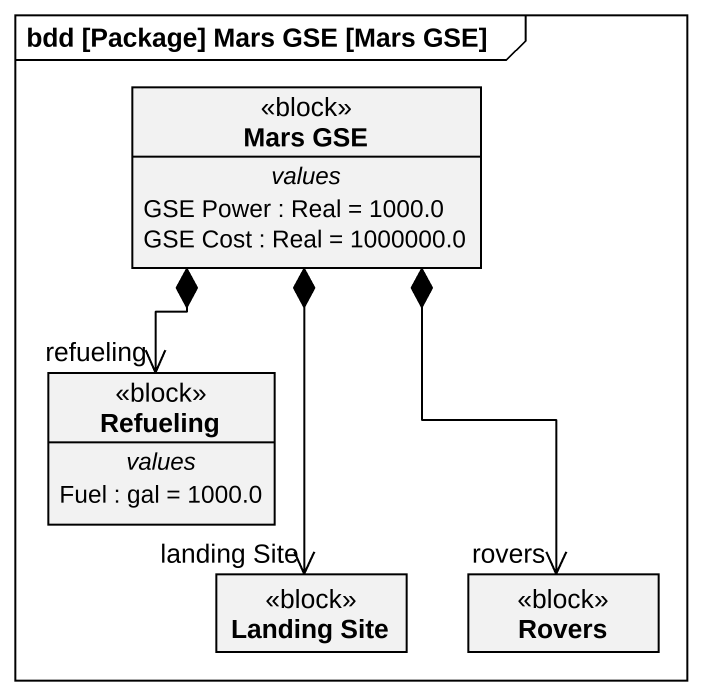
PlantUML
@startuml
mainframe bdd [Package] Mars GSE [Mars GSE]
hide circle
hide empty members
class "Mars GSE" as Mars_GSE <<block>> {
  -- values --
  GSE Power : Real = 1000.0
  GSE Cost : Real = 1000000.0
}
class Refueling <<block>> {
  -- values --
  Fuel : gal = 1000.0
}
class "Landing Site" as Landing_Site <<block>>
class Rovers <<block>>
Mars_GSE *--> "refueling" Refueling
Mars_GSE *--> "landing Site" Landing_Site
Mars_GSE *--> "rovers" Rovers
@enduml
